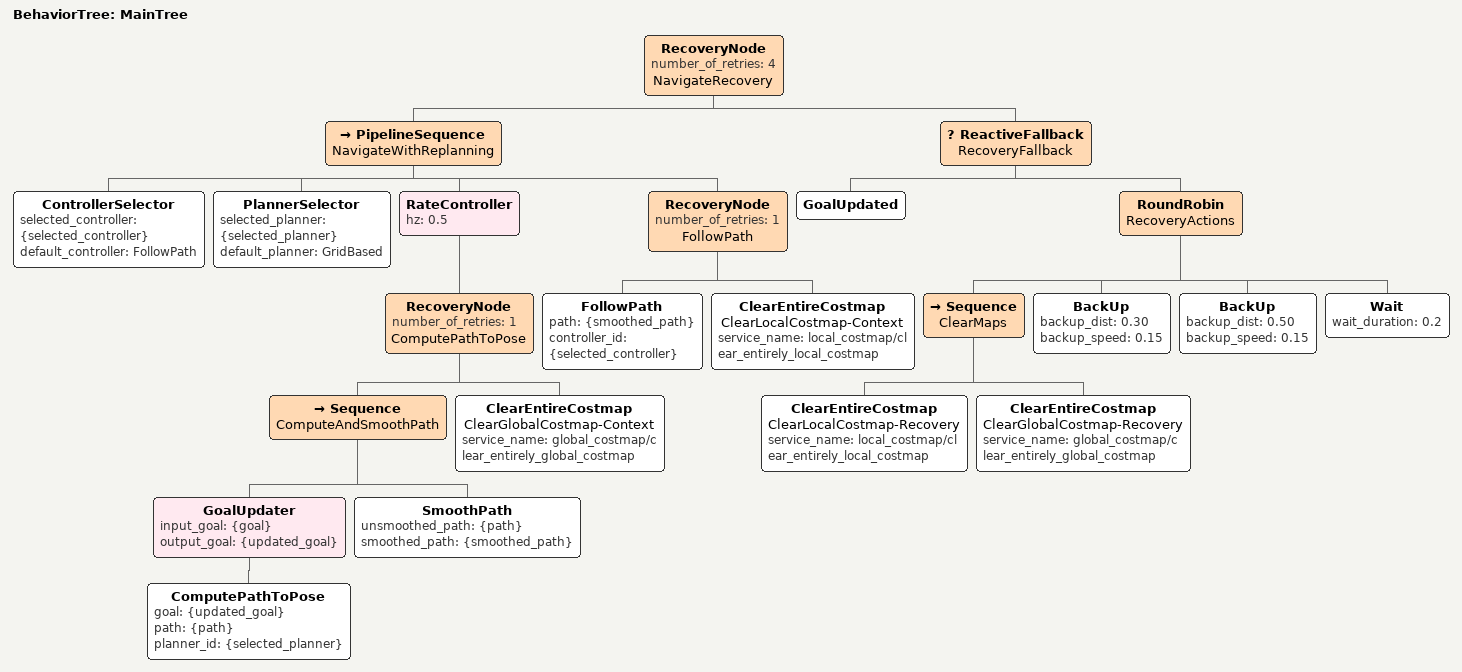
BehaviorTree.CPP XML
<!--
  Explicit Nav2 BT for NavigateToPose with a free-space-aware BackUp recovery.
-->
<root main_tree_to_execute="MainTree">
  <BehaviorTree ID="MainTree">
    <RecoveryNode number_of_retries="4" name="NavigateRecovery">
      <PipelineSequence name="NavigateWithReplanning">
        <ControllerSelector selected_controller="{selected_controller}" default_controller="FollowPath"/>
        <PlannerSelector selected_planner="{selected_planner}" default_planner="GridBased"/>
        <RateController hz="0.5">
          <RecoveryNode number_of_retries="1" name="ComputePathToPose">
            <Sequence name="ComputeAndSmoothPath">
              <GoalUpdater input_goal="{goal}" output_goal="{updated_goal}">
                <ComputePathToPose goal="{updated_goal}" path="{path}" planner_id="{selected_planner}"/>
              </GoalUpdater>
              <SmoothPath unsmoothed_path="{path}" smoothed_path="{smoothed_path}"/>
            </Sequence>
            <ClearEntireCostmap
              name="ClearGlobalCostmap-Context"
              service_name="global_costmap/clear_entirely_global_costmap"/>
          </RecoveryNode>
        </RateController>
        <RecoveryNode number_of_retries="1" name="FollowPath">
          <FollowPath path="{smoothed_path}" controller_id="{selected_controller}"/>
          <ClearEntireCostmap
            name="ClearLocalCostmap-Context"
            service_name="local_costmap/clear_entirely_local_costmap"/>
        </RecoveryNode>
      </PipelineSequence>
      <ReactiveFallback name="RecoveryFallback">
        <GoalUpdated/>
        <RoundRobin name="RecoveryActions">
          <Sequence name="ClearMaps">
            <ClearEntireCostmap
              name="ClearLocalCostmap-Recovery"
              service_name="local_costmap/clear_entirely_local_costmap"/>
            <ClearEntireCostmap
              name="ClearGlobalCostmap-Recovery"
              service_name="global_costmap/clear_entirely_global_costmap"/>
          </Sequence>
          <BackUp backup_dist="0.30" backup_speed="0.15"/>
          <BackUp backup_dist="0.50" backup_speed="0.15"/>
          <Wait wait_duration="0.2"/>
        </RoundRobin>
      </ReactiveFallback>
    </RecoveryNode>
  </BehaviorTree>
</root>
